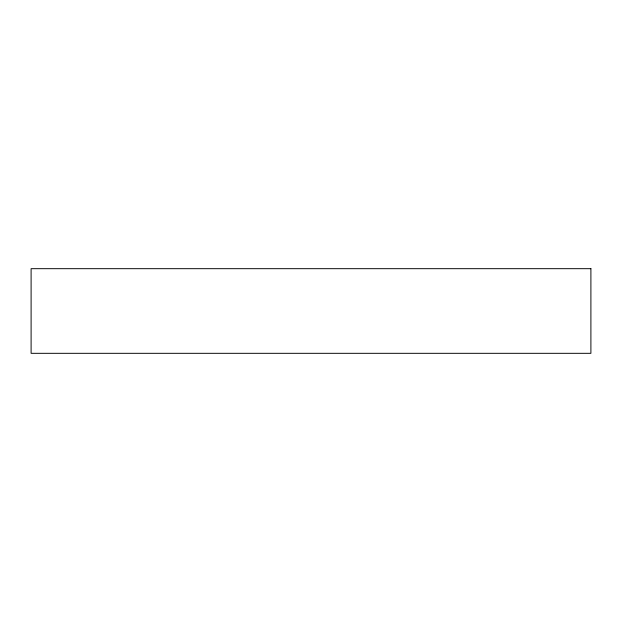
<?xml version="1.0" encoding="UTF-8"?>
<svg xmlns="http://www.w3.org/2000/svg" width="622" height="622" viewBox="0 0 622 622"><rect width="100%" height="100%" fill="white"/><g stroke="black" fill="none" stroke-linecap="round" stroke-linejoin="round"><path stroke-width="0.93" d="M590.9 268.681L31.1 268.681L31.1 353.319L590.9 353.319L590.9 268.681"/></g></svg>
